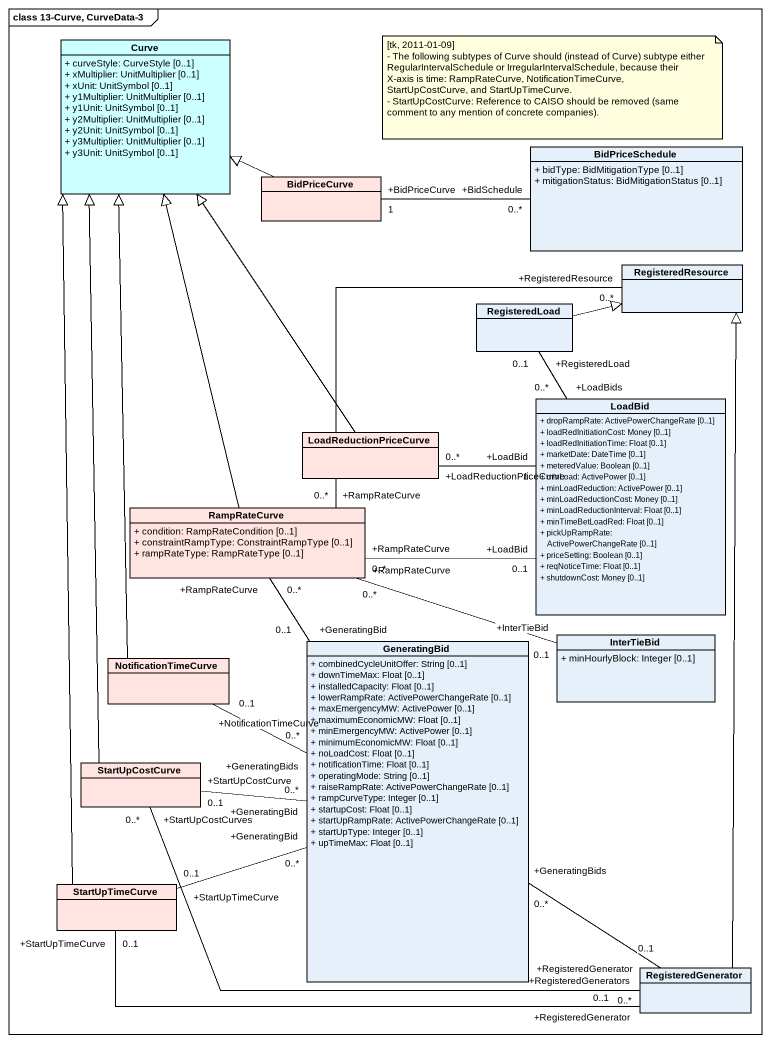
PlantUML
@startuml
mainframe class 13-Curve, CurveData-3
hide circle
hide empty members
skinparam classAttributeIconSize 0
class Curve #CCFFFF {
  + curveStyle: CurveStyle [0..1]
  + xMultiplier: UnitMultiplier [0..1]
  + xUnit: UnitSymbol [0..1]
  + y1Multiplier: UnitMultiplier [0..1]
  + y1Unit: UnitSymbol [0..1]
  + y2Multiplier: UnitMultiplier [0..1]
  + y2Unit: UnitSymbol [0..1]
  + y3Multiplier: UnitMultiplier [0..1]
  + y3Unit: UnitSymbol [0..1]
}
class BidPriceSchedule {
  + bidType: BidMitigationType [0..1]
  + mitigationStatus: BidMitigationStatus [0..1]
}
class BidPriceCurve #FFE4E1
class RegisteredResource
class RegisteredLoad
class LoadBid {
  + dropRampRate: ActivePowerChangeRate [0..1]
  + loadRedInitiationCost: Money [0..1]
  + loadRedInitiationTime: Float [0..1]
  + marketDate: DateTime [0..1]
  + meteredValue: Boolean [0..1]
  + minLoad: ActivePower [0..1]
  + minLoadReduction: ActivePower [0..1]
  + minLoadReductionCost: Money [0..1]
  + minLoadReductionInterval: Float [0..1]
  + minTimeBetLoadRed: Float [0..1]
  + pickUpRampRate: ActivePowerChangeRate [0..1]
  + priceSetting: Boolean [0..1]
  + reqNoticeTime: Float [0..1]
  + shutdownCost: Money [0..1]
}
class LoadReductionPriceCurve #FFE4E1
class RampRateCurve #FFE4E1 {
  + condition: RampRateCondition [0..1]
  + constraintRampType: ConstraintRampType [0..1]
  + rampRateType: RampRateType [0..1]
}
class GeneratingBid {
  + combinedCycleUnitOffer: String [0..1]
  + downTimeMax: Float [0..1]
  + installedCapacity: Float [0..1]
  + lowerRampRate: ActivePowerChangeRate [0..1]
  + maxEmergencyMW: ActivePower [0..1]
  + maximumEconomicMW: Float [0..1]
  + minEmergencyMW: ActivePower [0..1]
  + minimumEconomicMW: Float [0..1]
  + noLoadCost: Float [0..1]
  + notificationTime: Float [0..1]
  + operatingMode: String [0..1]
  + raiseRampRate: ActivePowerChangeRate [0..1]
  + rampCurveType: Integer [0..1]
  + startupCost: Float [0..1]
  + startUpRampRate: ActivePowerChangeRate [0..1]
  + startUpType: Integer [0..1]
  + upTimeMax: Float [0..1]
}
class InterTieBid {
  + minHourlyBlock: Integer [0..1]
}
class NotificationTimeCurve #FFE4E1
class StartUpCostCurve #FFE4E1
class StartUpTimeCurve #FFE4E1
class RegisteredGenerator
BidPriceCurve -left-|> Curve
BidPriceCurve "+BidPriceCurve\n1" -right- "+BidSchedule\n0..*" BidPriceSchedule
RegisteredResource "+RegisteredResource\n0..*" -left- "+RampRateCurve\n0..*" RampRateCurve
RegisteredLoad -right-|> RegisteredResource
RegisteredLoad "+RegisteredLoad\n0..1" -- "+LoadBids\n0..*" LoadBid
LoadBid "+LoadBid\n1" -left- "+LoadReductionPriceCurve\n0..*" LoadReductionPriceCurve
LoadBid "+LoadBid\n0..1" -left- "+RampRateCurve\n0..*" RampRateCurve
LoadReductionPriceCurve -up-|> Curve
RampRateCurve -up-|> Curve
GeneratingBid "+GeneratingBid\n0..1" -up- "+RampRateCurve\n0..*" RampRateCurve
GeneratingBid "+GeneratingBids\n0..*" -left- "+NotificationTimeCurve\n0..1" NotificationTimeCurve
InterTieBid "+InterTieBid\n0..1" -left- "+RampRateCurve\n0..*" RampRateCurve
NotificationTimeCurve -up-|> Curve
StartUpCostCurve -up-|> Curve
StartUpCostCurve "+StartUpCostCurve\n0..1" -right- "+GeneratingBid\n0..*" GeneratingBid
StartUpCostCurve "+StartUpCostCurves\n0..*" -right- "+RegisteredGenerators\n0..*" RegisteredGenerator
StartUpTimeCurve -up-|> Curve
StartUpTimeCurve "+StartUpTimeCurve\n0..1" -right- "+GeneratingBid\n0..*" GeneratingBid
RegisteredGenerator -up-|> RegisteredResource
RegisteredGenerator "+RegisteredGenerator\n0..1" -up- "+GeneratingBids\n0..*" GeneratingBid
RegisteredGenerator "+RegisteredGenerator\n0..1" -left- "+StartUpTimeCurve\n0..1" StartUpTimeCurve
note as N1
  [tk, 2011-01-09]
  - The following subtypes of Curve should (instead of Curve) subtype either RegularIntervalSchedule or IrregularIntervalSchedule, because their X-axis is time: RampRateCurve, NotificationTimeCurve, StartUpCostCurve, and StartUpTimeCurve.
  - StartUpCostCurve: Reference to CAISO should be removed (same comment to any mention of concrete companies).
end note
@enduml
